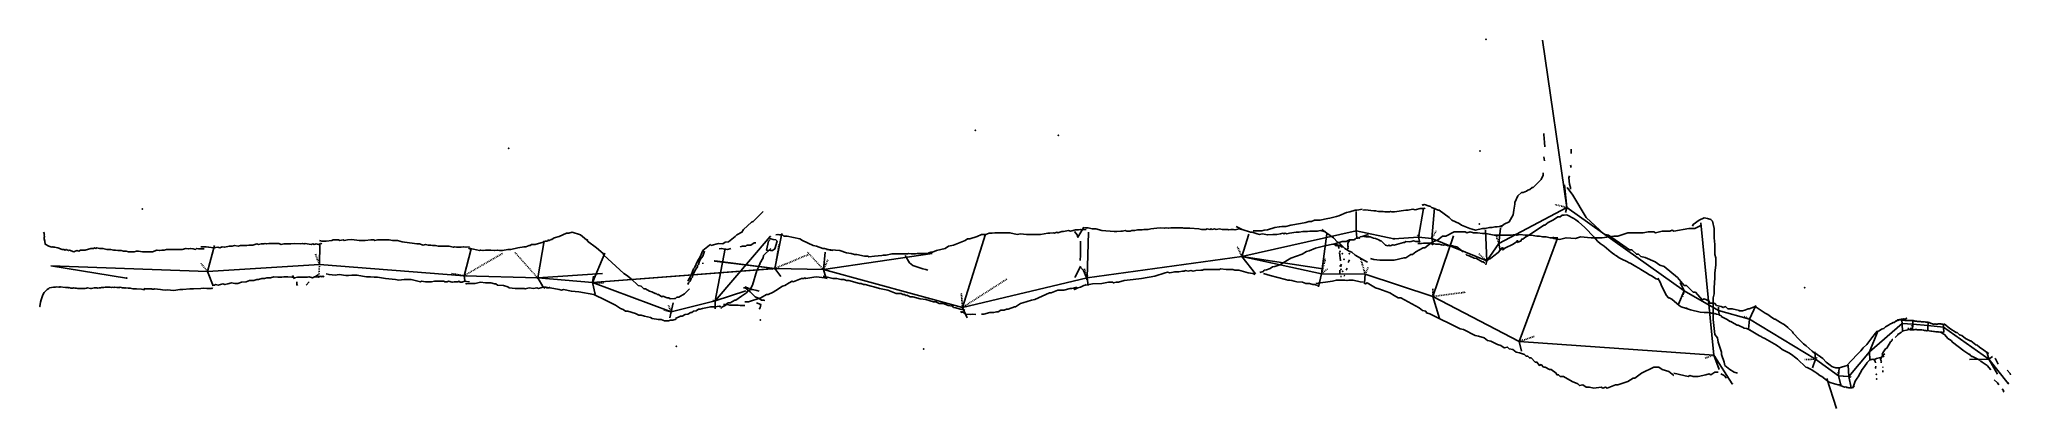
# Model space of a CAD drawing. Header units: millimetres. Extents: x -4 to 704, y -51 to 81.
import ezdxf

# ---------------------------------------------------------------- set-up
doc = ezdxf.new("R2010")
doc.units = ezdxf.units.MM
doc.linetypes.add('DASH', pattern=[0.6, 0.3, -0.3])

msp = doc.modelspace()

# ---------------------------------------------------------------- linework, layer by layer
at = {"layer": 'Shots', "color": 1}
for p, q in [((519.822, 8.062), (544.202, 21.014)), ((544.202, 21.014), (586.414, -9.012)), ((238.454, -12.548), (258.236, 10.514)), ((427.6, 3.344), (468.568, 12.6)), ((468.568, 12.6), (482.194, 9.728)), ((482.194, 9.728), (491.026, 10.354)), ((491.026, 10.354), (495.776, 9.822)), ((495.776, 9.822), (515.554, 1.792)), ((515.554, 1.792), (519.822, 8.062)), ((0, 0), (56.22, -2.03)), ((0, 0), (27.214, -4.394)), ((56.22, -2.03), (96.456, 0.546)), ((96.456, 0.546), (148.328, -3.526)), ((371.992, -4.26), (427.6, 3.344)), ((427.6, 3.344), (456.21, -2.806)), ((148.328, -3.526), (174.78, -4.35)), ((174.78, -4.35), (194.506, -5.98)), ((194.506, -5.98), (259.922, -0.934)), ((194.506, -5.98), (259.002, -1.062)), ((194.506, -5.98), (222.656, -16.51)), ((259.922, -0.934), (277.412, -1.35)), ((277.412, -1.35), (327.294, -14.95)), ((327.294, -14.95), (371.992, -4.26)), ((456.21, -2.806), (471.888, -3.028)), ((471.888, -3.028), (496.138, -10.992)), ((222.656, -16.51), (238.454, -12.548)), ((496.138, -10.992), (527.176, -27.238)), ((586.414, -9.012), (598.724, -16.056)), ((598.724, -16.056), (609.83, -19.104)), ((609.83, -19.104), (633.462, -33.526)), ((652.962, -30.944), (664.584, -20.71)), ((664.584, -20.71), (668.406, -20.892)), ((668.406, -20.892), (673.884, -21.434)), ((527.176, -27.238), (596.966, -32.04)), ((673.884, -21.434), (679.484, -22.072)), ((679.484, -22.072), (695.714, -33.554)), ((596.966, -32.04), (603.602, -42.346)), ((633.462, -33.526), (641.832, -39.534)), ((645.532, -39.774), (652.962, -30.944)), ((695.714, -33.554), (702.74, -42.218)), ((641.832, -39.534), (645.532, -39.774))]:
    msp.add_line(p, q, dxfattribs=at)
for centre in [(544.202, 21.014), (258.236, 10.514), (468.568, 12.6), (482.194, 9.728), (491.026, 10.354), (495.776, 9.822), (519.822, 8.062), (96.456, 0.546), (427.6, 3.344), (515.554, 1.792), (27.214, -4.394), (56.22, -2.03), (148.328, -3.526), (174.78, -4.35), (194.506, -5.98), (259.002, -1.062), (259.922, -0.934), (277.412, -1.35), (371.992, -4.26), (456.21, -2.806), (471.888, -3.028), (238.454, -12.548), (496.138, -10.992), (586.414, -9.012), (222.656, -16.51), (327.294, -14.95), (598.724, -16.056), (609.83, -19.104), (664.584, -20.71), (668.406, -20.892), (527.176, -27.238), (673.884, -21.434), (679.484, -22.072), (596.966, -32.04), (633.462, -33.526), (652.962, -30.944), (695.714, -33.554), (603.602, -42.346), (641.832, -39.534), (645.532, -39.774), (702.74, -42.218)]:
    msp.add_circle(centre, 0.1, dxfattribs=at)
at = {"layer": 'Sketch', "color": 0}
for points in [[(536.4, 42.8), (536.2, 44.4), (536, 47.2), (536, 47.6)], [(536.2, 37.8), (536, 39.2)], [(545.8, 35.4), (545.6, 36.2)], [(545.8, 40.4), (545.8, 42)], [(520.4, 14.4), (520.6, 14), (520.6, 14.4), (521, 14.4), (521.8, 15), (523.6, 15.8), (525, 18.4), (525.2, 20), (525.6, 22.2), (525.6, 22.8), (526.6, 25.2), (528, 26.4), (528.6, 26.4), (529.8, 26.8), (530.2, 27.2), (531, 27.4), (531.8, 28.2), (532.2, 28.2), (535, 31), (535.8, 32.6), (535.8, 33.4)], [(545.6, 27.6), (545.6, 28.2), (545.2, 29.4), (545, 31.6), (545.2, 32.4)], [(492.4, 22.2), (492.6, 21.8), (493.2, 22), (494.8, 21.4), (495.2, 21.4), (495.6, 21), (496.4, 20.8), (498, 20), (498.4, 20), (502, 17.4), (503, 16.4), (505.6, 15.2), (506.4, 14.6), (509.4, 13.4), (510.2, 13.2), (511.4, 12.8), (514, 13.4), (514.8, 13.4), (516.6, 13.8), (517.4, 13.8), (518.4, 14), (519.2, 14), (520, 14.2), (521, 14.2)], [(236.9, 7.3), (239.7, 8.1), (241.3, 7.9), (242.1, 8.5), (243.3, 8.7), (245.7, 10.5), (246.3, 11.1), (248.1, 12.1), (248.7, 13.1), (251.5, 15.7), (252.1, 15.9), (255.7, 19.5)], [(471, 20), (471.8, 20.2), (475, 19.8), (475.6, 19.8), (476.6, 19.6), (478.2, 19.6), (479, 19.4), (480.6, 19.4), (481, 19.6), (481.4, 19.4), (482.4, 19.4), (486.4, 20), (487.2, 20), (489, 20.4), (489.8, 20.2), (491.6, 20.6), (493, 20.6), (493.4, 20.8)], [(526.4, 8.4), (527.8, 9), (528, 9.6), (528.4, 9.6), (529.2, 10.2), (530.6, 11), (534.8, 13.8), (536, 14.6), (536.4, 14.6), (537.6, 15.6), (539.4, 16.6), (541, 17.6), (541.8, 17.6), (542.6, 18.2), (543.2, 18.2), (544, 18.4)], [(539.2, 10.4), (539.5, 9.8), (541.6, 9.5), (544, 10.1), (547.3, 9.8), (549.1, 10.4), (553, 10.1), (556.9, 10.1), (561.1, 10.7), (562.6, 10.7), (566.2, 11.9), (571.6, 11.9), (573.4, 12.2), (575.5, 12.2), (576.1, 11.9), (578.5, 12.5), (581.2, 12.5), (582.1, 12.8), (582.7, 12.5), (588.1, 13.4), (590.2, 13.4), (592.6, 14.6)], [(544.1, 18.3), (544.5, 18.2), (546.7, 17), (547.5, 16.5), (548.4, 15.8), (550.7, 13.8), (554.1, 10.3), (555.2, 8.9), (556.2, 8), (557.6, 7.1), (560.2, 4.9), (561.1, 4.2), (561.4, 4.1), (561.6, 3.8), (562.1, 3.6), (563, 2.9), (563.5, 2.7), (563.7, 2.5), (566, 1.5), (566.4, 1.2), (567.2, 0.9), (569, -0.2), (569.8, -0.7), (570.1, -0.8), (570.8, -1.3), (573.2, -2.7), (573.7, -3.1), (574.6, -3.6), (576.3, -4.6), (577.2, -4.9)], [(605.5, -38.5), (604.3, -38.2), (602.8, -37.3), (601, -35.8), (600.7, -34.6), (599.8, -31.9), (599.8, -31), (598.6, -27.4), (598.3, -25.9), (597.4, -24.7), (596.8, -19.3), (596.8, -11.5), (597.1, -10), (597.1, -7.9), (597.4, -4.3), (597.4, -2.5), (597.7, 0.2), (597.7, 2.9), (597.4, 4.1), (597.4, 7.7), (597.1, 10.1), (597.1, 13.4), (596.5, 16.1), (595.9, 16.7), (594.7, 17), (593.5, 17.3), (591.7, 16.4), (589.6, 14.9), (589.3, 14.3)], [(-2.6, 12.1), (-2.4, 11.7), (-2.4, 11.4), (-2.3, 11.2), (-2.4, 11), (-2.3, 10.6), (-2.4, 10.2), (-2.4, 9.7), (-2.2, 8.9), (-2, 7.8), (-0.7, 7.1), (0.3, 6.7), (0.7, 6.8), (1.1, 6.7), (1.3, 6.8)], [(53.9, 6.9), (55.7, 6.9), (56.7, 6.7), (58.5, 6.5), (59.9, 6.7), (60.7, 6.5), (61.5, 6.9), (62.3, 6.7), (64.1, 7.1), (65.1, 7.1), (65.9, 7.3), (67.3, 7.1), (68.1, 7.3), (70.3, 7.3), (71.1, 7.5), (72.5, 7.5), (73.9, 7.9), (74.5, 7.7), (75.5, 7.9), (76.5, 7.9), (76.9, 8.1), (77.5, 7.9), (78.3, 8.1), (81.9, 8.1), (82.7, 7.7), (83.7, 7.9), (86.1, 7.9), (87.5, 8.1), (89.5, 7.9), (90.3, 8.1), (90.9, 7.9), (91.3, 8.1), (93.5, 7.7), (94.1, 7.9), (94.5, 7.7), (95.3, 7.9), (96.1, 7.7), (96.9, 8.1), (97.3, 7.9)], [(96.5, 9.1), (97.3, 8.9), (98.9, 8.9), (100.9, 9.1), (101.3, 9.3), (103.3, 9.3), (103.7, 9.1), (104.9, 9.3), (105.3, 9.1), (106.5, 9.3), (108.1, 9.5), (110.7, 9.1), (112.9, 9.1), (114.9, 9.3), (115.9, 9.3), (116.3, 9.1), (117.3, 9.3), (121.5, 9.3), (122.7, 9.1), (124.5, 9.1), (126.1, 8.7), (130.5, 8.1), (131.5, 7.9), (132.3, 7.9), (133.7, 7.5), (134.5, 7.7), (135.5, 7.5), (136.3, 7.5), (137.1, 7.3), (138.1, 7.3), (139.1, 7.1), (142.9, 7.1), (144.5, 6.7), (144.9, 6.9), (145.7, 6.7), (147.3, 6.7), (148.1, 6.9), (149.1, 6.7), (150.3, 6.9)], [(150.1, 6.5), (150.3, 6.1), (150.7, 6.3), (153.9, 5.5), (154.3, 5.7), (155.1, 5.5), (156.1, 5.7), (157.9, 5.7), (159.3, 5.5), (160.3, 5.7), (161.1, 5.5), (162.1, 5.5), (164.1, 5.9), (165.1, 5.9), (167.7, 6.5), (169.9, 6.9), (170.5, 6.9), (171.7, 7.3), (172.1, 7.3), (172.5, 7.7), (173.9, 7.7), (176.7, 8.5), (177.1, 8.5)], [(176.7, 8.9), (177.1, 8.5), (177.5, 8.9), (178.3, 8.9), (178.7, 9.3), (179.1, 9.1), (179.5, 9.5), (179.9, 9.5), (180.7, 10.1), (182.5, 10.5), (185.1, 11.7), (185.9, 11.7), (187.1, 12.1), (190.1, 11.1), (192.3, 9.3), (192.7, 9.3), (192.7, 8.9), (195.9, 6.5), (198.3, 4.5), (198.5, 3.9), (205.7, -2.7), (206.7, -3.3), (208.3, -4.7), (210.9, -7.1), (211.9, -7.3), (212.9, -8.3), (213.5, -8.3), (214.9, -9.1), (215.7, -9.3), (216.9, -9.9), (217.3, -9.9), (217.7, -10.3), (218.1, -10.3), (219.3, -11.1), (219.7, -10.9), (221.3, -11.5), (221.9, -11.5), (222.3, -11.9), (223.9, -11.7), (224.3, -11.7), (224.7, -11.3), (225.5, -11.3), (227.5, -10.1), (229.3, -8.3)], [(228.7, -5.5), (229.9, -3.3), (230.7, -1.1), (231.1, -0.7), (232.1, 1.7), (233.1, 3.3), (234.1, 5.5), (236.5, 7.5), (236.9, 7.7)], [(247.5, 6.9), (248.3, 7.1), (249.5, 7.1), (249.9, 7.5), (251.3, 7.5), (252.5, 8.3), (253.1, 8.3)], [(258.1, 9.3), (257.7, 8.9), (256.9, 5.7), (258.3, 5.5), (259.1, 5.5), (259.9, 6.1), (260.7, 8.9), (260.3, 9.3), (259.3, 9.5), (258.5, 9.7), (258.1, 9.7)], [(260.3, 11.1), (261.1, 11.3), (261.7, 11.1), (262.7, 11.1), (263.1, 10.7), (264.3, 10.7), (268.9, 9.7), (269.9, 9.1), (273.7, 7.3), (274.9, 7.1), (277.1, 6.3), (277.7, 6.3), (279.9, 5.7), (280.7, 5.5)], [(315.1, 4.7), (315.9, 4.9), (316.5, 4.9), (317.9, 5.5), (321.1, 6.3), (322.3, 7.1), (324.1, 7.5), (328.3, 9.1), (329.1, 9.7), (329.9, 9.7), (332.5, 10.5), (334.1, 11.3), (335.7, 11.3), (336.9, 11.7), (337.9, 11.7), (338.9, 11.9), (344.3, 11.9), (346.9, 11.3), (348.1, 11.5), (350.3, 11.3), (355.3, 11.3), (357.9, 11.7), (358.7, 11.7), (359.9, 11.9), (360.3, 11.7), (361.1, 12.1), (361.5, 11.9), (362.9, 12.3), (363.5, 12.3), (365.3, 12.7), (366.1, 12.5), (367.9, 12.9), (368.9, 12.9), (369.7, 13.1), (370.5, 12.9), (371.7, 13.1)], [(371.1, 13.7), (372.3, 13.7), (373.9, 13.3), (375.1, 13.3), (377.3, 12.7), (381.7, 12.3), (382.7, 12.3), (384.1, 12.5), (384.7, 12.5), (385.7, 12.7), (386.3, 12.5), (387.5, 12.5), (388.1, 12.7), (389.1, 12.7), (390.1, 12.9), (391.7, 12.9), (392.5, 13.1), (393.9, 13.1), (394.9, 13.3), (397.1, 13.5), (398.5, 13.7), (399.7, 13.5), (400.3, 13.7), (401.3, 13.5), (402.1, 13.7), (406.3, 13.7), (406.7, 13.5), (408.9, 13.5), (412.1, 13.3), (413.1, 13.1), (414.7, 13.1), (415.1, 13.3), (416.1, 13.1), (416.5, 13.3), (416.9, 13.1), (417.7, 13.3), (418.3, 13.1), (419.5, 13.3), (420.5, 13.1), (422.5, 13.1), (422.9, 12.9), (423.7, 13.1), (424.5, 13.1), (425.1, 12.9), (426.7, 13.3), (427.5, 13.1)], [(425.5, 14.1), (427.7, 13.1), (430.7, 12.1), (431.3, 12.1), (433.1, 11.5), (433.9, 11.3), (434.9, 11.5), (436.9, 11.1), (438.7, 11.3), (440.1, 11.3), (441.5, 11.5), (442.3, 11.7), (442.7, 11.5), (443.1, 11.7), (443.7, 11.5), (444.7, 11.7), (447.1, 12.1), (448.1, 12.1), (449.5, 12.3), (451.1, 12.3), (452.1, 12.5), (454.7, 12.5), (455.7, 12.7), (457.1, 12.3), (457.5, 12.3)], [(456.3, 13.1), (458.1, 11.7), (460.5, 10.1), (461.9, 8.5), (462.5, 8.3), (464.5, 6.3), (466.1, 5.3), (467.1, 4.9), (468.3, 3.9), (469.3, 3.3), (470.5, 2.5), (472.7, 1.3)], [(469.6, 10), (470, 10.4), (470.8, 10.6), (472.6, 11.2), (473, 11)], [(471.4, 10.6), (472.2, 10.4), (473.6, 10.4), (474.8, 10), (475.6, 9.8), (476.8, 9.4), (477.2, 9), (477.6, 9), (479.2, 7.4), (480, 7.2), (480.4, 7.4), (480.8, 7.2), (481.8, 7.6), (482.2, 7.4), (485.6, 8.4), (486, 8.4), (486.4, 8.8), (487.6, 8.6), (488.4, 8.8), (489.2, 9), (490, 8.8), (491.2, 8.8), (491.6, 8.6)], [(473.8, 2.6), (475, 2.3), (477.1, 2), (482.2, 2), (485.8, 2.9), (486.4, 2.9), (488.2, 4.1), (488.8, 4.1), (490, 5), (492.7, 6.5), (493.3, 6.5), (496, 8.6), (497.8, 9.2), (499.6, 10.7), (500.8, 10.7), (503.8, 12.2), (507.7, 12.2), (508.3, 11.9), (509.5, 12.2), (510.7, 11.9), (512.2, 11.9), (514, 11.6), (515.2, 11.6), (518.2, 11), (524.2, 11), (525.7, 11.3), (526.3, 11), (527.5, 11.3), (529.3, 11), (531.4, 11), (533.5, 10.7), (534.4, 10.7), (535.6, 10.4), (536.8, 10.4), (538.3, 10.1), (541, 10.1)], [(490.8, 8), (492, 8), (492.8, 8.2), (495.4, 8.2), (496.2, 7.6)], [(495.8, 8.2), (497.2, 7.8), (498.4, 7.8), (499.2, 7.6), (500, 7.4), (500.8, 7.6), (501.6, 7.2), (502.4, 7.4), (503.2, 7.2), (504.8, 6.8), (507, 5)], [(521.2, 5.6), (522, 6.4), (525, 7.8), (526.2, 8.6), (526.4, 9), (526.8, 9)], [(0.7, 6.9), (2.5, 6.5), (4.1, 5.9), (4.7, 5.9), (5.1, 5.7), (5.5, 5.9), (6.3, 5.5), (6.7, 5.7), (8.3, 5.1), (9.3, 5.5), (10.1, 5.3), (10.7, 5.7), (12.3, 5.7), (14.3, 6.3), (15.3, 6.3), (15.7, 6.5), (16.1, 6.3), (16.5, 6.5), (17.5, 6.3), (18.7, 6.3), (20.1, 5.9), (21.5, 5.9), (22.5, 5.7), (23.1, 5.7), (24.1, 5.5), (25.3, 5.5), (26.1, 5.3), (27.1, 5.3), (27.9, 5.1), (29.9, 5.1), (30.7, 5.3), (31.5, 5.3), (32.9, 5.1), (36.5, 5.1), (38.1, 5.7), (38.9, 5.5), (39.9, 5.7), (40.7, 5.7), (41.5, 5.9), (47.1, 5.9), (48.5, 6.3), (49.3, 6.1), (50.1, 6.3), (51.1, 6.1), (51.9, 5.9), (52.3, 6.3), (53.1, 6.1), (55.1, 6.1)], [(228.7, -6.7), (228.9, -6.1), (229.5, -5.5), (229.9, -4.5), (230.3, -4.1), (230.5, -3.3), (231.3, -1.5), (232.1, -0.3), (232.1, 0.1), (232.5, 0.5), (232.7, 1.3), (233.1, 2.3), (234.1, 3.5), (234.7, 5.3)], [(234.1, 1.1), (234.1, 0.7)], [(239.9, 6.1), (240.7, 6.3), (242.9, 5.9), (243.7, 6.1), (244.1, 6.3)], [(240.5, -15.3), (241.1, -14.7), (242.3, -14.1), (243.1, -13.3), (243.9, -13.3), (245.5, -12.3), (245.9, -12.3), (247.9, -10.9), (249.7, -9.7), (250.3, -8.9), (250.9, -8.7), (251.9, -6.9), (253.5, -1.7), (254.1, -0.5), (254.1, -0.1), (254.5, 0.5), (254.5, 0.9), (255.7, 2.9), (255.9, 3.7), (258.5, 6.3)], [(278.5, 5.9), (283.3, 5.5), (285.7, 4.7), (287.3, 4.5), (288.5, 4.1), (289.3, 4.1), (292.1, 3.5), (293.3, 3.5), (293.7, 3.3), (295.7, 3.5), (298.3, 3.7), (298.9, 3.9), (299.9, 3.9), (301.9, 4.3), (307.5, 4.3), (307.9, 4.5), (308.9, 4.3), (310.3, 4.3), (311.1, 4.5), (315.3, 4.5), (315.7, 4.3)], [(306.7, 3.7), (308.3, 1.1), (309.5, 0.1), (313.1, -1.1), (314.1, -1.3), (314.9, -1.5)], [(508, 4.2), (508.4, 3.8), (509.2, 3.6), (511, 2.8), (511.8, 2.6), (513.8, 1.4), (514.2, 1.4), (514.8, 1)], [(515, 1.6), (515.8, 2.2), (516.8, 2.6), (518, 3.6), (519.6, 4.8), (521.2, 6.6), (521.4, 6.2)], [(57.9, -6.9), (58.7, -6.9), (59.1, -6.7), (60.1, -6.9), (61.7, -6.5), (62.5, -6.7), (63.5, -6.5), (64.9, -6.1), (66.1, -6.3), (67.1, -6.3), (68.5, -5.9), (70.1, -5.7), (71.3, -5.3), (72.9, -5.3), (73.9, -4.9), (74.5, -4.9), (75.7, -4.5), (76.7, -4.5), (77.5, -4.3), (78.9, -4.3), (80.1, -3.9), (81.5, -4.1), (82.9, -4.1), (83.7, -3.9), (85.1, -3.9), (86.5, -4.1), (87.1, -4.1), (87.5, -4.3), (88.5, -4.1), (92.1, -4.1), (92.7, -3.9), (93.9, -4.3), (94.7, -3.9), (96.1, -4.1), (96.9, -3.7), (97.3, -3.9), (97.7, -3.7), (98.1, -3.9)], [(86.7, -3.5), (87.5, -4.7)], [(88.3, -5.7), (88.3, -6.7), (88.5, -7.1)], [(91.7, -6.9), (92.7, -5.7)], [(94.9, -3.9), (96.1, -3.1)], [(98.9, -2.9), (99.9, -3.1), (102.1, -3.3), (103.5, -3.1), (105.9, -3.5), (106.9, -3.5), (108.1, -3.3), (109.9, -3.3), (113.3, -3.9), (114.7, -3.9), (116.1, -4.1), (117.3, -4.1), (120.1, -4.5), (123.7, -4.9), (124.9, -5.1), (126.9, -4.9), (129.3, -4.9), (132.7, -5.7), (133.1, -5.5), (134.5, -5.7), (136.7, -5.7), (137.7, -5.5), (141.1, -5.5), (141.5, -5.7), (142.3, -5.7), (142.7, -5.5), (144.1, -5.9), (144.9, -5.7), (146.1, -5.7), (146.5, -5.5), (146.9, -5.9), (147.7, -5.9), (148.5, -5.5), (149.9, -5.7), (150.3, -5.7)], [(148.9, -6.3), (149.3, -6.5), (150.5, -6.3), (152.3, -6.3), (154.3, -5.9), (156.1, -6.1), (157.9, -6.1), (159.3, -6.5), (159.7, -6.5), (160.3, -6.9), (162.5, -7.1), (164.1, -7.5), (164.5, -7.9), (166.7, -8.1), (169.9, -8.1), (170.3, -8.3), (171.7, -7.9), (173.3, -8.1), (174.5, -7.9), (175.1, -8.1), (176.7, -7.7), (177.7, -7.7), (178.1, -7.9), (178.9, -7.9), (179.3, -7.7)], [(249.1, -12.9), (250.5, -12.9), (254.9, -11.5), (256.9, -10.3), (257.5, -10.3), (259.3, -9.5), (260.3, -8.9), (262.7, -7.3), (263.5, -7.1), (265.1, -6.1), (266.1, -5.5), (266.5, -5.7), (269.5, -4.5), (270.3, -4.5), (270.7, -4.3), (271.1, -4.5), (273.9, -4.1), (274.9, -3.9), (277.7, -4.3), (278.7, -4.5)], [(277.3, -3.7), (278.3, -3.9), (280.7, -4.5), (282.1, -4.5), (283.7, -4.9), (284.7, -4.9), (285.7, -5.3), (286.5, -5.3), (290.3, -6.3), (290.9, -6.3), (291.7, -6.7), (292.3, -6.7), (294.5, -7.3), (295.5, -7.5), (297.5, -8.1), (300.5, -8.7), (303.5, -9.9), (305.3, -9.9), (305.9, -10.3), (306.5, -10.3), (306.9, -10.7), (307.3, -10.5), (308.5, -11.1), (309.5, -11.1), (312.1, -11.9), (314.1, -12.1), (316.9, -12.9), (317.7, -12.9), (318.9, -13.5), (320.3, -13.5), (322.1, -14.3), (323.7, -14.5), (324.1, -14.9), (324.9, -15.1), (326.5, -15.5), (327.3, -15.7), (328.1, -15.9)], [(367.1, -8.1), (367.5, -8.5), (368.7, -7.9), (369.7, -7.7), (370.9, -7.1), (373.9, -6.5), (377.3, -6.3), (379.7, -5.9), (381.1, -5.9), (381.5, -6.1), (382.5, -5.9), (383.3, -5.9), (385.3, -5.3), (388.5, -4.9), (391.5, -4.5), (396.3, -3.7), (400.1, -2.5), (400.9, -2.3), (401.7, -2.5), (403.5, -2.1), (404.9, -2.1), (406.3, -1.9), (406.9, -1.9), (407.3, -1.7), (408.3, -1.9), (409.3, -1.7), (410.1, -1.9), (411.1, -1.7), (412.9, -1.5), (413.5, -1.5), (413.9, -1.3), (419.5, -1.3), (419.9, -1.1), (421.9, -1.3), (424.3, -1.3), (425.1, -1.5), (426.5, -1.5), (429.9, -2.5), (431.5, -2.7), (432.3, -3.1)], [(371.3, -6.9), (371.7, -6.7)], [(435.3, -2.7), (437.7, -3.5), (443.3, -4.9), (444.1, -5.1), (444.7, -5.1), (445.5, -5.3), (446.3, -5.5), (447.3, -5.7), (449.3, -5.9), (450.5, -6.3), (451.9, -6.3), (453.1, -6.7), (453.7, -6.7), (454.9, -7.1)], [(454.1, -6.3), (460.1, -5.5), (461.5, -5.1), (464.5, -5.1), (465.3, -5.3), (466.1, -5.1), (467.5, -5.1), (470.1, -5.7), (471.1, -5.9)], [(471.4, -6.1), (472, -6.4), (472.6, -6.1), (475.6, -7.9), (476.8, -8.2), (480.7, -9.7), (482.2, -10.6), (483.7, -11.5), (484.6, -11.5), (491.2, -15.1), (492.4, -16), (493.6, -16.3), (493.9, -16.9), (495.1, -17.2), (505.9, -22.6), (507.1, -22.9), (511.3, -25), (512.5, -25.3), (514.6, -25.9), (515.8, -26.8), (517, -27.1), (519.4, -28.3), (520.6, -28.6), (521.8, -29.5), (523, -29.2), (523.6, -29.8), (524.8, -30.1), (526, -31), (527.2, -31.3), (529, -31.9), (529.6, -32.5), (530.2, -32.5), (530.8, -33.1), (531.4, -33.1), (532.9, -34.6), (533.5, -34.6), (534.4, -35.8), (535, -35.5), (535.9, -36.4), (536.5, -36.4), (538, -37.3), (538.6, -37.3), (540.4, -38.5), (540.7, -39.1), (541.3, -39.1), (541.9, -39.7), (543.1, -39.7), (546.1, -41.5), (548.2, -42.4), (548.8, -43), (550, -42.7), (551.2, -43.6), (552.4, -43.6), (553.9, -43.9), (556.6, -43.6), (557.2, -43.9), (558.1, -43.6), (558.7, -43.9), (561.7, -42.7), (562.6, -42.7), (566.2, -41.5), (568, -40.3), (568.6, -40.3), (571, -38.5), (575.5, -36.4), (577.3, -36.4), (578.5, -37.3), (580.9, -37.9), (582.7, -39.4)], [(576.9, -4.4), (577.7, -5.9), (578.4, -7.4), (580, -10.7), (580.7, -11.5), (581, -11.5), (581.9, -12), (584.6, -14.2), (585.3, -14.7), (585.7, -14.8), (586.8, -15.2), (587.4, -15.2)], [(-4.1, -14.7), (-3.9, -14.6), (-3.7, -13.1), (-3.5, -12.2), (-2.9, -10.4), (-2.4, -9.6), (-1.3, -8.5), (-0.7, -8.1), (-0.5, -7.9), (1, -7.6), (1.4, -7.6), (1.6, -7.7), (2.2, -7.5), (3.1, -7.6), (3.3, -7.5), (3.7, -7.6)], [(2.8, -7.6), (3.2, -7.5), (5.3, -7.8), (6.2, -7.8), (6.4, -7.9), (6.6, -7.8), (7.2, -8), (7.9, -8), (8.1, -7.9), (8.6, -8), (9.1, -8), (9.6, -8.1), (12.3, -8.1), (12.8, -8), (13.2, -7.9), (14.2, -8.1), (14.6, -8.1), (15.6, -7.9), (16.5, -7.9), (16.9, -8), (17.3, -7.9), (17.8, -7.9), (18.2, -7.8), (19, -7.8), (19.6, -7.6), (20.1, -7.7), (20.5, -7.6), (20.7, -7.7), (21.2, -7.6), (21.8, -7.8), (22.3, -7.7), (22.7, -7.8), (22.9, -7.6), (23.7, -7.8), (24.7, -7.8), (24.9, -7.7), (25.7, -7.9), (26.3, -7.9), (26.6, -8), (26.9, -7.9), (27.8, -8), (28.5, -8), (29.4, -8.2), (30.7, -8.2), (32.6, -8.4), (33.1, -8.5), (33.8, -8.5)], [(33.4, -8.1), (33.6, -8.3), (34.1, -8.2), (34.4, -8.3), (36.1, -8.3), (36.4, -8.4), (37, -8.4), (37.2, -8.3), (39.4, -8.5), (40.1, -8.6), (41.1, -8.7), (41.8, -8.6), (44.1, -8.8), (46.3, -8.5), (47.4, -8.5), (49.9, -8.3), (51.2, -8.3), (53.8, -8.1), (54.8, -8), (56, -8.1), (57.6, -8.1), (57.8, -8), (58.2, -8.1)], [(177.1, -8.1), (177.3, -7.7), (179.3, -7.9), (182.5, -8.5), (183.3, -8.7), (184.1, -8.5), (186.9, -9.1), (189.5, -9.3), (194.9, -10.3), (199.1, -12.3), (202.7, -14.1), (204.5, -15.3), (205.5, -15.7), (206.3, -16.3), (207.1, -16.3), (209.9, -17.1), (211.1, -17.7), (211.9, -17.7), (213.1, -18.1), (215.3, -18.5), (215.9, -18.9), (218.1, -19.3), (219.1, -19.3), (220.3, -19.7), (221.7, -19.7), (222.5, -19.5), (223.3, -19.5), (224.5, -19.1)], [(334.1, -17.3), (334.9, -17.3), (337.1, -16.7), (338.5, -16.7), (339.5, -16.5), (340.1, -16.5), (341.1, -15.9), (342.3, -15.9), (343.1, -15.5), (343.7, -15.5), (345.9, -14.7), (346.3, -14.7), (348.1, -13.5), (348.9, -13.3), (352.1, -12.3), (353.3, -12.1), (358.5, -9.7), (359.1, -9.7), (361.5, -8.7), (363.7, -8.7), (365.9, -8.1), (366.5, -8.1), (367.5, -7.9), (368.3, -7.7)], [(224.3, -18.9), (226.1, -18.1), (226.7, -18.1), (227.7, -17.5), (228.7, -17.3), (229.7, -16.7), (230.1, -16.7), (230.7, -16.3), (231.7, -16.1), (232.5, -15.5), (233.1, -15.5), (233.9, -15.3), (236.9, -14.7), (238.5, -14.7), (239.9, -14.5), (240.3, -14.7), (240.7, -14.5)], [(326.7, -16.3), (326.9, -16.7), (327.3, -16.5), (328.5, -17.3), (330.1, -17.5), (330.9, -17.3), (332.1, -17.5)], [(586.9, -15.2), (588.7, -15.8), (592.1, -16.6), (593.5, -16.7), (594.9, -16.8), (595.4, -16.9), (595.6, -16.8), (596.2, -17), (596.6, -17), (597, -17.2), (597.4, -17.1), (598, -17.4), (598.8, -17.5), (599, -17.7), (599.4, -17.8), (599.8, -18)], [(599.6, -18.2), (601.6, -19.2), (602.9, -20), (603.1, -20), (604.3, -20.7), (605.4, -21.3), (605.7, -21.3), (606.9, -21.9), (607.3, -22), (607.9, -22.4), (608.8, -22.5), (609.3, -22.8), (609.7, -22.9), (609.9, -23.1), (610.3, -23.1)], [(606, -16.2), (606.9, -16.2), (607.3, -16.1), (608.2, -15.9), (609.4, -15.4), (609.7, -15.4), (611.2, -14.8), (611.4, -14.8), (611.7, -14.5)], [(611.8, -14.6), (613.3, -15.6), (615.4, -17), (616.4, -17.5), (617.8, -18.6), (618.8, -19.2), (619, -19.2), (621, -20.3), (621.8, -20.8), (622.3, -21.1), (623.6, -22.2), (625.2, -23.7), (625.5, -24.2), (627.6, -26.4), (629.2, -28), (630.2, -28.7), (632.3, -30.7), (633.6, -31.7)], [(655.7, -23.6), (656.4, -23.4), (657.2, -22.8), (658.1, -22.5), (658.7, -21.9), (659.7, -21.3), (660.4, -20.8), (660.8, -20.7), (661.4, -20.3), (661.7, -20.3), (662.3, -19.9), (662.5, -19.9), (663.1, -19.4), (664.3, -19.2), (664.8, -19.2), (665.2, -19), (665.6, -19.1), (666, -19), (666.2, -19.1)], [(662.17, -19.88), (662.44, -19.82), (662.77, -19.67), (662.83, -19.67), (662.98, -19.58), (663.13, -19.58), (663.67, -19.43), (663.85, -19.43), (663.91, -19.4), (664.06, -19.4), (664.12, -19.37), (664.24, -19.4), (664.3, -19.4), (664.42, -19.43), (664.57, -19.43), (664.69, -19.49), (664.9, -19.49), (664.96, -19.52), (665.2, -19.52), (665.26, -19.55), (665.32, -19.52), (665.44, -19.55), (665.5, -19.55), (665.65, -19.61), (665.83, -19.61), (665.92, -19.64), (666.1, -19.61), (666.25, -19.64), (666.37, -19.61), (666.64, -19.67), (666.79, -19.64), (666.85, -19.67), (667.21, -19.64), (667.36, -19.61), (667.54, -19.61), (667.6, -19.64), (667.69, -19.64), (667.84, -19.61), (668.14, -19.61), (668.26, -19.64), (668.32, -19.64), (668.38, -19.61), (668.44, -19.64), (668.65, -19.64), (668.83, -19.7)], [(668.32, -19.67), (668.41, -19.67), (668.53, -19.7), (668.68, -19.73), (668.77, -19.76), (668.95, -19.76), (669.13, -19.82), (669.25, -19.82), (669.31, -19.85), (669.7, -19.88), (669.82, -19.91), (669.91, -19.91), (670.06, -19.97), (670.57, -19.97), (670.69, -19.94), (670.78, -19.97), (670.99, -19.97), (671.05, -20), (671.29, -20), (671.5, -20.06), (671.8, -20.09), (671.89, -20.12), (672.1, -20.12), (672.19, -20.15), (672.37, -20.15), (672.49, -20.18), (672.67, -20.15), (672.85, -20.15), (673, -20.18), (673.42, -20.24), (673.48, -20.27), (673.6, -20.24), (673.75, -20.24), (673.87, -20.27), (673.93, -20.27), (673.99, -20.3)], [(674.11, -20.29), (674.19, -20.37), (674.35, -20.37), (674.99, -20.65), (675.11, -20.65), (675.51, -20.77), (675.71, -20.89), (676.03, -20.89), (676.11, -20.93), (676.39, -20.85), (676.75, -20.89), (677.27, -20.89), (677.55, -20.81), (677.71, -20.85), (677.91, -20.85), (678.07, -20.81), (678.43, -20.85), (678.59, -20.89), (678.67, -20.85), (678.83, -20.89), (679.03, -20.89), (679.27, -21.01), (679.35, -21.01)], [(678.99, -20.89), (679.15, -20.93), (679.27, -20.93), (679.51, -21.05), (679.67, -21.09), (679.75, -21.13)], [(679.7, -20.83), (681.8, -22.48), (684.05, -23.98), (684.35, -23.98), (685.25, -24.73), (686, -25.03), (687.35, -26.08), (689, -26.98), (689.3, -26.98), (691.1, -28.33), (691.55, -28.48), (692.45, -29.23), (693.95, -30.28), (694.85, -31.03), (695.75, -31.48)], [(609.3, -22.6), (609.7, -23), (610.4, -23.4), (613.4, -25.2), (614, -25.4), (614.2, -25.6), (615.3, -26.1), (617.9, -27.5), (619.5, -28.5), (620, -28.9), (620.7, -29.3), (621.5, -30), (623.9, -31.3), (624.9, -31.8), (626.4, -33.1), (627.1, -33.5), (630.1, -36.4), (630.5, -36.5), (632, -37.2), (633.3, -38.1), (634, -38.5), (635.1, -39.4), (635.8, -39.7), (637.5, -41.1), (638.4, -41.8), (638.8, -41.9), (640.3, -42.4), (640.8, -42.5), (641.6, -42.8), (642, -42.7), (642.6, -42.8), (642.8, -42.7)], [(644.6, -35.9), (648.5, -31.9), (649.8, -30.5), (650.6, -29.5), (651.9, -28.2), (653.7, -25.9), (655, -24.2), (655.7, -23.5)], [(657.5, -31.9), (657.4, -31.7), (657.7, -31.2), (658.7, -29.8), (659.1, -29.6), (660.5, -27.3), (660.9, -26.9), (661.1, -26.4), (661.3, -26.4)], [(662.1, -25.7), (663.1, -24.8), (663.2, -24.5), (663.7, -24.3), (664.1, -23.9), (664.3, -23.9), (664.9, -23.4), (666.2, -23.1), (666.7, -23), (667.4, -22.9)], [(666.55, -22.67), (666.79, -22.76), (666.97, -22.82)], [(666.7, -22.46), (666.79, -22.46), (667, -22.55), (667.06, -22.55)], [(667.24, -22.91), (667.39, -22.91), (667.66, -22.97), (667.78, -22.94), (667.93, -22.97), (668.2, -22.97), (668.35, -22.94), (668.47, -22.97), (668.59, -22.97)], [(667.66, -22.64), (667.72, -22.67), (668.05, -22.67)], [(667.69, -22.43), (667.9, -22.43), (668.02, -22.46)], [(668.44, -22.91), (668.62, -22.97), (668.92, -22.94), (668.98, -22.94), (669.04, -22.91), (669.16, -22.94), (669.22, -22.91), (669.73, -22.91), (670.06, -22.94), (670.9, -22.94), (671.26, -22.97), (671.35, -22.97), (671.41, -23), (671.65, -23), (672.13, -23.09), (672.28, -23.09), (672.64, -23.18), (672.73, -23.18), (672.88, -23.21), (673.15, -23.21), (673.45, -23.3), (673.57, -23.3), (673.63, -23.33)], [(673.51, -23.21), (673.51, -23.29), (673.71, -23.25), (674.91, -23.45), (675.27, -23.45), (675.87, -23.53), (676.23, -23.61), (676.67, -23.65), (676.79, -23.69), (676.87, -23.65), (677.27, -23.73), (677.55, -23.69), (677.91, -23.77), (678.03, -23.73), (678.19, -23.81), (678.35, -23.77), (678.59, -23.85), (678.87, -23.85), (678.95, -23.89), (679.03, -23.85), (679.19, -23.89), (679.35, -23.85), (679.43, -23.89), (679.51, -23.85)], [(678.5, -23.68), (678.65, -23.98), (679.55, -24.58), (680, -24.73), (681.05, -26.08), (682.25, -26.83), (682.7, -27.43), (686.75, -30.58), (688.55, -31.78), (688.85, -31.78), (689, -32.08), (689.6, -32.53), (689.9, -32.53), (692.3, -33.73), (692.9, -34.33), (693.2, -34.33), (693.35, -34.63), (695.15, -35.83), (696.5, -37.33)], [(633.3, -31.2), (636.1, -33.3), (637.4, -34.6), (638.8, -35.7), (639.4, -36.2), (640, -36.4), (640.4, -36.5), (640.8, -36.6), (641.7, -36.7), (642.1, -36.6), (642.9, -36.4), (644.1, -36.1), (644.9, -35.8)], [(647, -43.6), (647.8, -41.4), (648.5, -40.3), (648.8, -39.9), (650.3, -37.3), (650.8, -36.7), (652, -35), (652.1, -34.7), (653, -33.8), (653.2, -33.8), (653.3, -33.6), (653.7, -33.6), (654.1, -33.5), (654.5, -33.7), (654.9, -34.3), (655, -34.9)], [(654.3, -33.7), (654.7, -33.7), (655.4, -33.3), (656.4, -33.1), (656.9, -33), (657.5, -32.6), (658, -32.6), (658.2, -32.5)], [(657.2, -34.4), (656.9, -33.7), (657.6, -32.2), (658.4, -31.6)], [(657.1, -34.5), (657.1, -34.8)], [(697.85, -33.13), (698.15, -33.43), (699.05, -35.38)], [(582.7, -38.5), (586.3, -39.4), (587.8, -39.7), (588.4, -39.4), (589.6, -39.7), (591.4, -39.7), (594.1, -39.1), (595.3, -38.8), (595.9, -39.1), (597.4, -38.2), (598.6, -38.2)], [(599.5, -38.8), (600.7, -39.4), (601.6, -40.3)], [(637.6, -40.5), (641.1, -51.3)], [(655.2, -36.1), (655.1, -36.5), (655.2, -36.9)], [(657.7, -36.3), (657.7, -36.5)], [(657.7, -37.6), (657.7, -38.2)], [(697.7, -40.93), (698.9, -41.98), (699.05, -42.43), (699.35, -42.73)], [(702.35, -37.48), (703.4, -38.68), (703.55, -39.13)], [(642.2, -43), (643.1, -43.2), (643.9, -43.6), (644.4, -43.5), (644.8, -43.7), (645.1, -43.7), (645.5, -43.8), (646.6, -43.8), (647, -43.7), (647.2, -43.7)], [(646.7, -43.8), (647.5, -43.1)], [(700.55, -44.23), (701, -44.83), (701, -45.13), (701.15, -45.43)]]:
    msp.add_lwpolyline(points, dxfattribs=at)
at = {"layer": 'Sketch', "color": 32}
for points in [[(544.4, 28.2), (546.4, 25.4), (551.2, 17.4), (557.6, 11.4), (559.2, 11), (564.4, 7.4), (566.8, 5.8), (567.6, 5.8), (569.2, 4.2), (570, 4.2), (570.8, 3.4), (572.4, 3), (576, 1.4), (577.6, 0.2), (579.2, -0.2), (584, -4.2), (586.4, -7), (587.2, -7), (589.6, -9.4), (590.4, -9.4), (592.8, -12.2), (593.6, -11.8), (595.2, -12.6), (595.6, -13.4), (597.2, -13.4), (598, -14.2), (599.6, -14.6), (600.4, -15), (601.2, -14.6), (602, -15.4), (603.6, -15.4), (605.2, -15.8), (606.8, -16.2)], [(431.6, 12.6), (434.8, 12.6), (435.6, 12.8), (436.8, 13), (439.4, 13.8), (441, 14), (442, 14.2), (443.4, 14.2), (445.2, 14.6), (448.6, 15.2), (450.6, 15.6), (451.6, 16), (452.6, 16), (453.6, 16.4), (455.6, 16.4), (458.4, 17), (459.2, 17.2), (461.6, 17.8), (462.4, 18), (465.2, 19.2), (466.4, 19.4), (468.2, 20), (468.8, 20), (469.6, 20.2), (470.8, 20.4)], [(434, -2.4), (435.2, -2), (435.6, -1.6), (436.4, -1.4), (437.8, -1), (438.6, -0.4), (439.4, -0.2), (441.2, 0.4), (445.2, 2.8), (449.2, 4.2), (450.8, 5.2), (451.8, 5.4), (454, 6.4), (457.4, 7.2), (460.2, 7.8), (460.6, 7.8), (463.6, 8.8), (465, 8.8), (466.2, 9.4), (468, 9.4), (468.4, 9.8), (469.2, 10), (469.6, 10.2)], [(461, 7.8), (462.2, 7.4), (462.4, 6.6), (462.4, 6.2)], [(461, 7.6), (461.4, 7.2), (462.6, 7.4), (463.4, 6.8), (463.8, 6.8)], [(466.4, 9.4), (465.6, 8.2), (465.6, 7.2), (465.8, 6.8), (465.6, 6.4), (465.8, 6)], [(462.6, 4.8), (463, 1.8)], [(463.4, 0.6), (462.8, -0.2)], [(465.8, 1.2), (466.2, 2.2)], [(462.8, -1.6), (462.8, -3)], [(463, -3.8), (463.4, -3.8)], [(464.2, -3.4), (464.6, -3.6)], [(465, -1.6), (465.4, -0.8)], [(241.5, -13.9), (242.9, -13.9), (243.7, -14.1), (246.7, -14.1), (247.5, -14.3), (249.1, -14.3)], [(248.7, -7.9), (249.3, -7.9), (251.1, -9.3), (252.9, -11.1), (254.3, -11.7), (255.1, -12.3), (255.9, -12.3), (256.3, -12.5)], [(249.1, -7.5), (250.7, -8.1), (251.1, -8.5), (251.9, -8.5), (253.5, -8.9), (254.3, -9.1)], [(253.3, -13.3), (254.9, -13.9), (254.7, -15.1), (254.3, -15.5)]]:
    msp.add_lwpolyline(points, dxfattribs=at)
at = {"layer": 'Sketch', "color": 30}
for points in [[(367.5, 12.3), (368.5, 11.1), (368.7, 10.3), (370.9, 13.9)], [(369.7, 8.9), (369.7, 3.9), (369.5, 1.9)], [(369.7, -0.1), (367.7, -4.1), (369.5, -0.3), (370.7, -1.7), (371.9, -4.5), (371.9, -4.9), (372.3, -5.3)]]:
    msp.add_lwpolyline(points, dxfattribs=at)
at = {"layer": 'Sketch', "color": 0}
for p in [(515.2, 81.4), (361.7, 46.9), (164.3, 42.3), (513.1, 41.3), (32.8, 20.4), (512.8, 15), (469.8, 10), (515.6, 2.6), (516, 2.2), (516.2, 2.4), (629.6, -7.8), (666.07, -18.83), (667.69, -22.61), (668.11, -22.61), (224.5, -28.9), (313.3, -29.9), (655.4, -39), (655.5, -40.7)]:
    msp.add_point(p, dxfattribs=at)
at = {"layer": 'Sketch', "color": 30}
msp.add_point((331.9, 48.7), dxfattribs=at)
at = {"layer": 'Sketch', "color": 32}
for p in [(462.8, 5.2), (463.2, 0), (463.6, 4.4), (464.2, 2.4), (466.2, 4.4), (463.2, -1.2), (463.8, -2), (254.7, -19.5)]:
    msp.add_point(p, dxfattribs=at)
at = {"layer": 'XSect', "color": 1}
for p, q in [((544.202, 21.014), (535.568, 81.124)), ((544.202, 21.014), (543.4, 29.168)), ((468.568, 12.6), (468.568, 19.6)), ((491.026, 10.354), (492.806, 20.66)), ((495.776, 9.822), (496.744, 20.86)), ((544.202, 21.014), (543.788, 19.142)), ((596.966, -32.04), (592.322, 15.47)), ((56.22, -2.03), (58.714, 7.336)), ((96.456, 0.546), (96.624, 7.622)), ((174.78, -4.35), (177.144, 9.014)), ((259.922, -0.934), (262.422, 11.622)), ((327.294, -14.95), (335.57, 11.376)), ((371.992, -4.26), (372.522, 12.168)), ((427.6, 3.344), (430.074, 11.388)), ((456.21, -2.806), (458.13, 11.5)), ((468.568, 12.6), (468.81, 10.222)), ((491.026, 10.354), (491.356, 8.9)), ((495.776, 9.822), (496.226, 7.688)), ((496.138, -10.992), (503.616, 10.832)), ((515.554, 1.792), (515.09, 12.964)), ((519.822, 8.062), (520.488, 13.502)), ((519.822, 8.062), (520.33, 5.548)), ((527.176, -27.238), (540.842, 9.902)), ((148.328, -3.526), (150.842, 6.076)), ((194.506, -5.98), (198.87, 4.552)), ((259.922, -0.934), (238.194, 1.77)), ((259.922, -0.934), (238.276, 1.72)), ((259.922, -0.934), (238.32, 1.754)), ((238.454, -12.548), (242.132, 6.28)), ((277.412, -1.35), (277.984, 4.89)), ((277.412, -1.35), (316.386, 4.402)), ((427.6, 3.344), (456.694, -1.08)), ((427.6, 3.344), (432.464, -2.876)), ((515.554, 1.792), (515.15, 0.38)), ((56.22, -2.03), (58.244, -7.182)), ((148.328, -3.526), (148.622, -5.264)), ((174.78, -4.35), (197.99, -2.718)), ((174.78, -4.35), (176.626, -7.45)), ((194.506, -5.98), (194.842, -3.68)), ((194.506, -5.98), (195.408, -10.128)), ((259.922, -0.934), (262.022, -3.86)), ((277.412, -1.35), (278.184, -4.17)), ((371.992, -4.26), (372.388, -6.998)), ((456.21, -2.806), (455.096, -7.478)), ((471.888, -3.028), (471.662, -6.054)), ((586.414, -9.012), (584.928, -5.978)), ((222.656, -16.51), (223.436, -13.278)), ((238.454, -12.548), (249.51, -8.944)), ((238.454, -12.548), (238.538, -15.39)), ((496.138, -10.992), (498.518, -18.94)), ((586.414, -9.012), (584.36, -13.746)), ((222.656, -16.51), (222.204, -18.644)), ((327.294, -14.95), (328.92, -18.722)), ((598.724, -16.056), (598.672, -14.786)), ((598.724, -16.056), (599.1, -18.006)), ((609.83, -19.104), (609.464, -22.71)), ((609.83, -19.104), (612.056, -14.262)), ((664.584, -20.71), (664.494, -19.64)), ((664.584, -20.71), (664.756, -23.668)), ((668.406, -20.892), (668.388, -23.052)), ((668.406, -20.892), (668.412, -19.846)), ((673.884, -21.434), (674.082, -20.128)), ((679.484, -22.072), (679.476, -21.192)), ((527.176, -27.238), (528.028, -30.668)), ((652.962, -30.944), (655.892, -23.482)), ((673.884, -21.434), (673.844, -23.29)), ((679.484, -22.072), (679.538, -23.832)), ((596.966, -32.04), (598.95, -37.242)), ((596.966, -32.04), (597.546, -32.938)), ((596.966, -32.04), (597.57, -32.948)), ((633.462, -33.526), (632.412, -36.626)), ((633.462, -33.526), (633.252, -30.862)), ((652.962, -30.944), (652.768, -30.782)), ((652.962, -30.944), (653.08, -33.942)), ((695.714, -33.554), (688.798, -33.676)), ((695.714, -33.554), (695.038, -30.844)), ((695.714, -33.554), (697.07, -32.578)), ((695.714, -33.554), (698.902, -38.892)), ((641.832, -39.534), (642.05, -36.686)), ((641.832, -39.534), (642.696, -43.18)), ((645.532, -39.774), (643.472, -39.656)), ((645.532, -39.774), (645.262, -35.676)), ((645.532, -39.774), (646.354, -40.006)), ((645.532, -39.774), (646.268, -43.846))]:
    msp.add_line(p, q, dxfattribs=at)
at = {"layer": 'XSect', "color": 1, "linetype": 'DASH'}
for p, q in [((544.202, 21.014), (540.042, 22.006)), ((544.202, 21.014), (544.832, 20.944)), ((259.922, -0.934), (261.46, 7.8)), ((427.6, 3.344), (425.848, 7.09)), ((468.568, 12.6), (468.386, 12.71)), ((468.568, 12.6), (468.536, 12.604)), ((491.026, 10.354), (490.61, 11.212)), ((491.026, 10.354), (491.28, 11.104)), ((495.776, 9.822), (497.28, 12.44)), ((495.776, 9.822), (495.952, 11.784)), ((519.822, 8.062), (518.822, 11.038)), ((519.822, 8.062), (519.858, 8.052)), ((56.22, -2.03), (53.936, 0.832)), ((96.456, 0.546), (94.904, 4.316)), ((96.456, 0.546), (96.184, -3.856)), ((96.456, 0.546), (96.428, 0.558)), ((148.328, -3.526), (162.336, 4.568)), ((174.78, -4.35), (166.48, 4.986)), ((259.922, -0.934), (271.9, 4.04)), ((277.412, -1.35), (271.614, 4.972)), ((277.412, -1.35), (278.93, 2.16)), ((456.21, -2.806), (457.536, 2.544)), ((471.888, -3.028), (470.15, 2.796)), ((515.554, 1.792), (512.462, 4.476)), ((515.554, 1.792), (515.832, 2.18)), ((56.22, -2.03), (56.162, -2.072)), ((148.328, -3.526), (143.816, -2.78)), ((194.506, -5.98), (198.55, -6.174)), ((327.294, -14.95), (343.34, -4.654)), ((371.992, -4.26), (370.984, -0.926)), ((371.992, -4.26), (372.27, -3.378)), ((456.21, -2.806), (458.426, -1.016)), ((471.888, -3.028), (472.878, -0.586)), ((222.656, -16.51), (221.694, -14.074)), ((238.454, -12.548), (237.674, -12.472)), ((327.294, -14.95), (326.846, -9.63)), ((496.138, -10.992), (496.09, -8.054)), ((496.138, -10.992), (507.844, -9.462)), ((586.414, -9.012), (585.748, -11.156)), ((586.414, -9.012), (586.318, -8.988)), ((222.656, -16.51), (219.864, -15.84)), ((598.724, -16.056), (598.29, -15.97)), ((598.724, -16.056), (598.762, -16.082)), ((609.83, -19.104), (607.644, -18.12)), ((609.83, -19.104), (610.296, -19.064)), ((664.584, -20.71), (664.482, -20.734)), ((664.584, -20.71), (664.566, -20.736)), ((668.406, -20.892), (667.848, -21.684)), ((668.406, -20.892), (668.478, -21)), ((527.176, -27.238), (532.558, -25.328)), ((527.176, -27.238), (528.712, -26.438)), ((673.884, -21.434), (673.672, -21.558)), ((673.884, -21.434), (674.02, -21.398)), ((679.484, -22.072), (679.33, -22.162)), ((679.484, -22.072), (679.528, -22.038)), ((596.966, -32.04), (593.832, -33.204)), ((596.966, -32.04), (597.674, -33.536)), ((633.462, -33.526), (629.71, -33.7)), ((633.462, -33.526), (634.094, -32.922)), ((652.962, -30.944), (654.25, -29.724)), ((695.714, -33.554), (695.01, -32.84)), ((641.832, -39.534), (641.512, -38.218)), ((641.832, -39.534), (641.842, -39.646))]:
    msp.add_line(p, q, dxfattribs=at)

doc.saveas('drawing.dxf')
